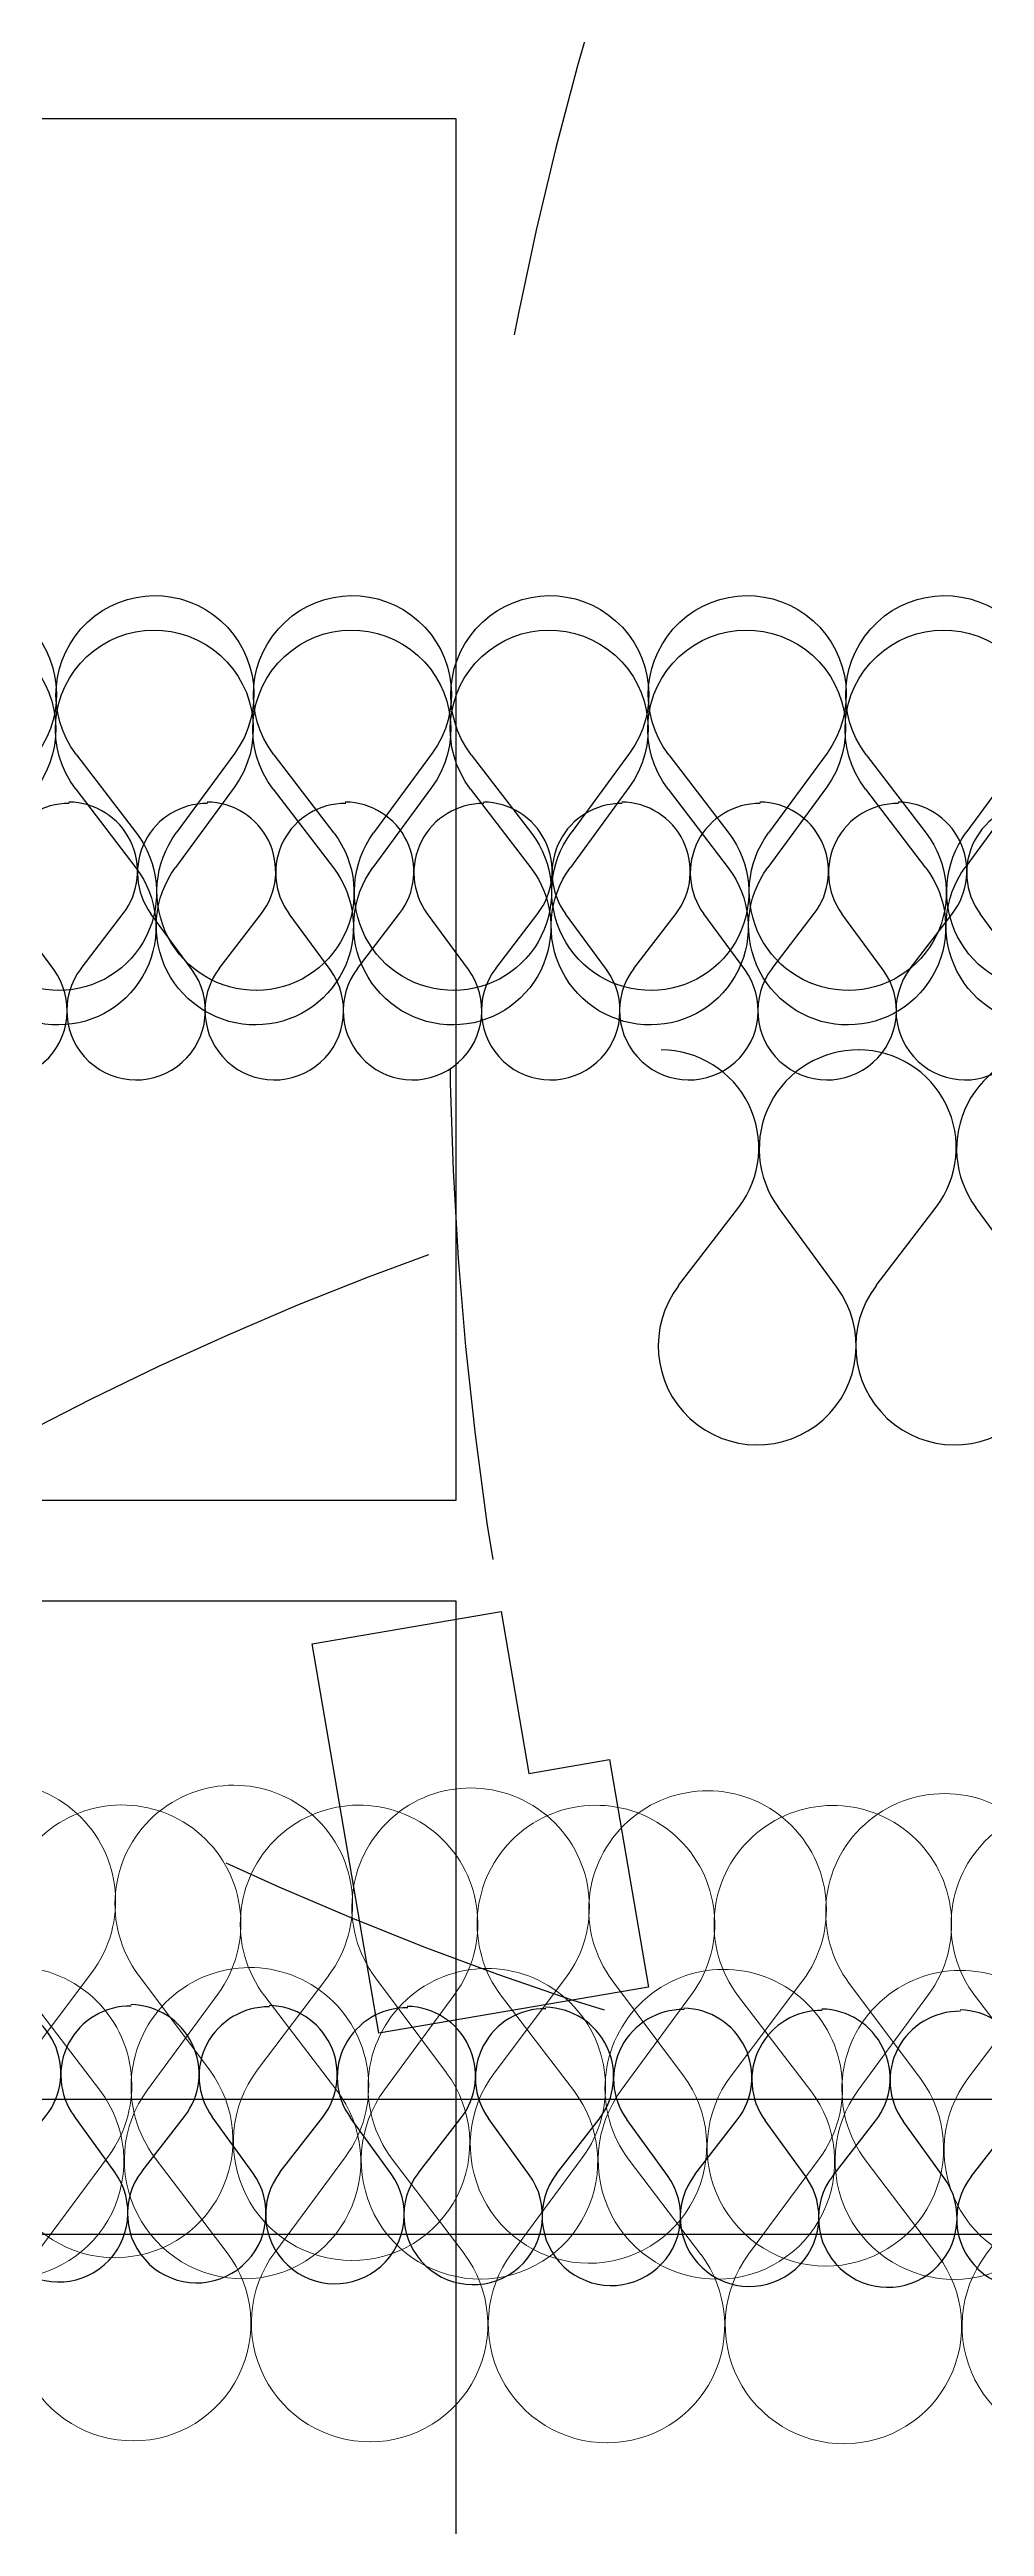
# Model space of a CAD drawing. Header units: metres. Extents: x -305 to 25519, y -357 to 67939.
# Drawn here: x 39.7 to 63.4, y 11.6 to 74.3 of the extents above; entities that cross this region are included whole.
import ezdxf

# ---------------------------------------------------------------- set-up
doc = ezdxf.new("R2010")
doc.units = ezdxf.units.M
doc.linetypes.add('PROJECTION', pattern=[0.3, 0.12, -0.18])
for name, color, linetype in [('020_cloi', 5, 'Continuous'), ('030_menuiserie', 1, 'Continuous'), ('070_trait-fin', 4, 'Continuous'), ('075_cotation', 10, 'Continuous'), ('097_traits-fins-005', 4, 'Continuous')]:
    doc.layers.add(name, color=color, linetype=linetype)
doc.layers.add('020_cloisons', color=5, linetype='Continuous', lineweight=5)
doc.layers.add('090_repères-axes', color=230, linetype='Continuous', plot=False)
doc.styles.add('arial40', font='arial.ttf', dxfattribs={"height": 40})

# ---------------------------------------------------------------- blocks, each defined once
blk = doc.blocks.new('*U61')
at = {"layer": '070_trait-fin', "linetype": 'Continuous'}
for p, q in [((-1.388, 0.725), (-0.349, -0.689)), ((1.42, 0.696), (0.353, -0.696))]:
    blk.add_line(p, q, dxfattribs=at)
for centre, start, end in [((0.027, 1.763), 322.54835, 216.28815), ((-1.763, -1.728), 269.41825, 36.28815), ((1.746, -1.763), 142.54835, 269.41825)]:
    blk.add_arc(centre, 1.755, start, end, dxfattribs=at)
blk = doc.blocks.new('*U62')
at = {"layer": '020_cloi', "color": 0, "linetype": 'ByBlock', "lineweight": -2, "transparency": 16777216}
for p in [(28, 0), (31.5, 0), (35, 0), (38.5, 0), (42, 0), (45.5, 0), (49, 0), (52.5, 0)]:
    blk.add_blockref('*U61', p, dxfattribs=at)
blk = doc.blocks.new('*U74')
blk.add_lwpolyline([(0.065, -0.07221), (0.035, -0.07221), (0.035, -0.71096), (0.065, -0.71096)], close=True)
at = {"linetype": 'PROJECTION', "ltscale": 0.75}
blk.add_arc((0.03522, -0.07271), 0.63853, 271.69986, 0.04505, dxfattribs=at)
blk = doc.blocks.new('*U76')
at = {"linetype": 'PROJECTION', "ltscale": 0.75}
blk.add_arc((0.761, -0.07278), 0.726, 179.95495, 268.30014, dxfattribs=at)
blk = doc.blocks.new('*U1201')
blk.add_lwpolyline([(0.66849, -0.04218), (0.66849, 0), (0.71849, 0), (0.71849, -0.07218), (0.68349, -0.07218), (0.68349, -0.04218)], close=True)
at = {"linetype": 'PROJECTION', "ltscale": 0.75}
blk.add_arc((0.03522, -0.07269), 0.64827, 271.69986, 0.04505, dxfattribs=at)
blk = doc.blocks.new('Murs porteurs selon geometre projet')
at = {"layer": '030_menuiserie', "xscale": 138.550195075006, "yscale": 138.550195075006, "zscale": 138.550195075006, "rotation": 189.9168593396885}
blk.add_blockref('*U1201', (-33.685, -0.736), dxfattribs=at)
blk = doc.blocks.new('*U334')
at = {"layer": '020_cloisons', "color": 4, "linetype": 'Continuous'}
for p, q in [((-2.379, 1.212), (-0.599, -1.212)), ((2.434, 1.163), (0.605, -1.224))]:
    blk.add_line(p, q, dxfattribs=at)
for centre, radius, start, end in [((0.046, 2.992), 3.008, 322.54835, 216.28815), ((-3.023, -2.992), 3.008, 269.41825, 36.28815), ((2.971, -3.026), 2.974, 142.72351, 269.81886)]:
    blk.add_arc(centre, radius, start, end, dxfattribs=at)
blk = doc.blocks.new('*U335')
at = {"layer": '020_cloi', "color": 0, "linetype": 'ByBlock', "lineweight": -2, "transparency": 16777216}
for p in [(30, 0), (36, 0), (42, 0), (48, 0), (54, 0)]:
    blk.add_blockref('*U334', p, dxfattribs=at)
blk = doc.blocks.new('*U336')
at = {"layer": '020_cloisons', "color": 4, "linetype": 'Continuous'}
for p, q in [((-2.379, 1.212), (-0.599, -1.212)), ((2.434, 1.163), (0.605, -1.224))]:
    blk.add_line(p, q, dxfattribs=at)
for centre, radius, start, end in [((0.046, 2.992), 3.008, 322.54835, 216.28815), ((-3.023, -2.992), 3.008, 269.41825, 36.28815), ((2.971, -3.026), 2.974, 142.72351, 269.81886)]:
    blk.add_arc(centre, radius, start, end, dxfattribs=at)
blk = doc.blocks.new('*U337')
at = {"layer": '020_cloi', "color": 0, "linetype": 'ByBlock', "lineweight": -2, "transparency": 16777216}
for p in [(24, 0), (30, 0), (36, 0), (42, 0), (48, 0)]:
    blk.add_blockref('*U336', p, dxfattribs=at)
blk = doc.blocks.new('*U343')
at = {"layer": '020_cloisons', "color": 4, "linetype": 'Continuous'}
for p, q in [((-2.379, 1.212), (-0.599, -1.212)), ((2.434, 1.163), (0.605, -1.224))]:
    blk.add_line(p, q, dxfattribs=at)
for centre, radius, start, end in [((0.046, 2.992), 3.008, 322.54835, 216.28815), ((-3.023, -2.992), 3.008, 269.41825, 36.28815), ((2.971, -3.026), 2.974, 142.72351, 269.81886)]:
    blk.add_arc(centre, radius, start, end, dxfattribs=at)
blk = doc.blocks.new('*U344')
at = {"layer": '020_cloi', "color": 0, "linetype": 'ByBlock', "lineweight": -2, "transparency": 16777216}
for p in [(24, 0), (30, 0), (36, 0), (42, 0), (48, 0)]:
    blk.add_blockref('*U343', p, dxfattribs=at)
blk = doc.blocks.new('*U1082')
at = {"layer": '070_trait-fin', "linetype": 'Continuous'}
for p, q in [((-1.388, 0.725), (-0.349, -0.689)), ((1.42, 0.696), (0.353, -0.696))]:
    blk.add_line(p, q, dxfattribs=at)
for centre, start, end in [((0.027, 1.763), 322.54835, 216.28815), ((-1.763, -1.728), 269.41825, 36.28815), ((1.746, -1.763), 142.54835, 269.41825)]:
    blk.add_arc(centre, 1.755, start, end, dxfattribs=at)
blk = doc.blocks.new('*U1083')
at = {"layer": '020_cloi', "color": 0, "linetype": 'ByBlock', "lineweight": -2, "transparency": 16777216}
for p in [(28, 0), (31.5, 0), (35, 0), (38.5, 0), (42, 0), (45.5, 0), (49, 0), (52.5, 0)]:
    blk.add_blockref('*U1082', p, dxfattribs=at)
blk = doc.blocks.new('*U1188')
at = {"linetype": 'PROJECTION', "ltscale": 0.75}
blk.add_arc((0.03567, -0.05141), 0.64891, 271.69986, 0.04505, dxfattribs=at)
blk = doc.blocks.new('*U1021')
at = {"layer": '097_traits-fins-005', "linetype": 'Continuous'}
for p, q in [((-1.982, 1.01), (-0.499, -1.01)), ((2.028, 0.969), (0.504, -1.02))]:
    blk.add_line(p, q, dxfattribs=at)
for centre, radius, start, end in [((0.038, 2.494), 2.506, 322.54835, 216.28815), ((-2.519, -2.494), 2.506, 269.41825, 36.28815), ((2.476, -2.521), 2.479, 142.72351, 269.81886)]:
    blk.add_arc(centre, radius, start, end, dxfattribs=at)
blk = doc.blocks.new('*U1018')
at = {"layer": '075_cotation', "color": 0, "linetype": 'ByBlock', "lineweight": -2, "transparency": 16777216}
for p in [(0, 0), (5, 0), (10, 0), (15, 0), (20, 0), (25, 0), (30, 0)]:
    blk.add_blockref('*U1021', p, dxfattribs=at)
blk = doc.blocks.new('*U1223')
at = {"linetype": 'PROJECTION', "ltscale": 0.75}
blk.add_arc((0.03522, 0.00051), 0.649, 359.95495, 88.30014, dxfattribs=at)
blk = doc.blocks.new('*U422')
at = {"linetype": 'PROJECTION', "ltscale": 0.75}
blk.add_arc((0.68436, -0.05141), 0.64662, 179.95495, 268.30014, dxfattribs=at)
blk = doc.blocks.new('*U1090')
at = {"layer": '097_traits-fins-005', "linetype": 'Continuous'}
for p, q in [((-1.982, 1.01), (-0.499, -1.01)), ((2.028, 0.969), (0.504, -1.02))]:
    blk.add_line(p, q, dxfattribs=at)
for centre, radius, start, end in [((0.038, 2.494), 2.506, 322.54835, 216.28815), ((-2.519, -2.494), 2.506, 269.41825, 36.28815), ((2.476, -2.521), 2.479, 142.72351, 269.81886)]:
    blk.add_arc(centre, radius, start, end, dxfattribs=at)
blk = doc.blocks.new('*U1091')
at = {"layer": '020_cloi', "color": 0, "linetype": 'ByBlock', "lineweight": -2, "transparency": 16777216}
for p in [(0, 0), (5, 0), (10, 0), (15, 0), (20, 0), (25, 0), (30, 0), (35, 0), (40, 0), (45, 0), (50, 0), (55, 0)]:
    blk.add_blockref('*U1090', p, dxfattribs=at)
blk = doc.blocks.new('*U1088')
at = {"layer": '097_traits-fins-005', "linetype": 'Continuous'}
for p, q in [((-1.982, 1.01), (-0.499, -1.01)), ((2.028, 0.969), (0.504, -1.02))]:
    blk.add_line(p, q, dxfattribs=at)
for centre, radius, start, end in [((0.038, 2.494), 2.506, 322.54835, 216.28815), ((-2.519, -2.494), 2.506, 269.41825, 36.28815), ((2.476, -2.521), 2.479, 142.72351, 269.81886)]:
    blk.add_arc(centre, radius, start, end, dxfattribs=at)
blk = doc.blocks.new('*U1089')
at = {"layer": '020_cloi', "color": 0, "linetype": 'ByBlock', "lineweight": -2, "transparency": 16777216}
for p in [(30, 0), (35, 0), (40, 0), (45, 0), (50, 0), (55, 0)]:
    blk.add_blockref('*U1088', p, dxfattribs=at)

msp = doc.modelspace()

# ---------------------------------------------------------------- linework, layer by layer
at = {"layer": '090_repères-axes'}
for points in [[(0, 72.54), (50, 72.54), (50, 37.54), (0, 37.54)], [(0, 35), (50, 35), (50, 0), (0, 0)]]:
    msp.add_lwpolyline(points, close=True, dxfattribs=at)

# ---------------------------------------------------------------- block references
at = {"rotation": 359.7851270248765}
msp.add_blockref('Murs porteurs selon geometre projet', (114.216, 41.437), dxfattribs=at)
at = {"layer": '020_cloi'}
for name, p, rotation in [('Murs porteurs selon geometre projet', (179.859, 41.437), 359.7851270248765), ('*U1083', (90.927, 51.711), 180), ('*U62', (92.474, 20.931), 179.6321452126139)]:
    msp.add_blockref(name, p, dxfattribs=dict(at, rotation=rotation))
at = {"layer": '020_cloi', "xscale": -1}
for name, p in [('*U1091', (92.416, 55.457)), ('*U1089', (92.4, 54.585))]:
    msp.add_blockref(name, p, dxfattribs=at)
for name, p, rotation in [('*U335', (92.381, 23.766), 359.3257635738212), ('*U337', (89.59, 23.798), 359.9604325647896), ('*U344', (86.816, 19.545), 359.769633978176)]:
    msp.add_blockref(name, p, dxfattribs=dict(at, rotation=rotation))
at = {"layer": '030_menuiserie'}
for name, p, xscale, yscale, zscale, rotation in [('*U1188', (86.758, 49.518), 138.5501950750057, 138.5501950750057, 138.5501950750057, 179.9999994725366), ('*U1201', (83.194, 42.292), 138.5501950750057, 138.5501950750057, 138.5501950750057, 189.7019863645651), ('*U76', (87.322, 16.714), -114.2857143455838, 114.2857143455838, 114.2857143455838, 270), ('*U74', (86.039, 14.953), -114.2857143455838, 114.2857143455838, 114.2857143455838, 270), ('*U1223', (92.472, 50.821), 138.5501950750057, 138.5501950750057, 138.5501950750057, 179.9528896822737), ('*U422', (83.034, 53.199), 124.2345501986192, 124.2345501986192, 124.2345501986192, 269.9528896822737)]:
    msp.add_blockref(name, p, dxfattribs=dict(at, xscale=xscale, yscale=yscale, zscale=zscale, rotation=rotation))
at = {"layer": '075_cotation', "rotation": 180}
msp.add_blockref('*U1018', (87.668, 43.951), dxfattribs=at)

# ---------------------------------------------------------------- texts
at = {"layer": '070_trait-fin', "insert": (40.503, 53.942), "char_height": 0.0015, "attachment_point": 1, "style": 'arial40'}
msp.add_mtext_dynamic_manual_height_columns('enrobé', width=1.87952, gutter_width=2, heights=[0], dxfattribs=at)

doc.saveas('drawing.dxf')
